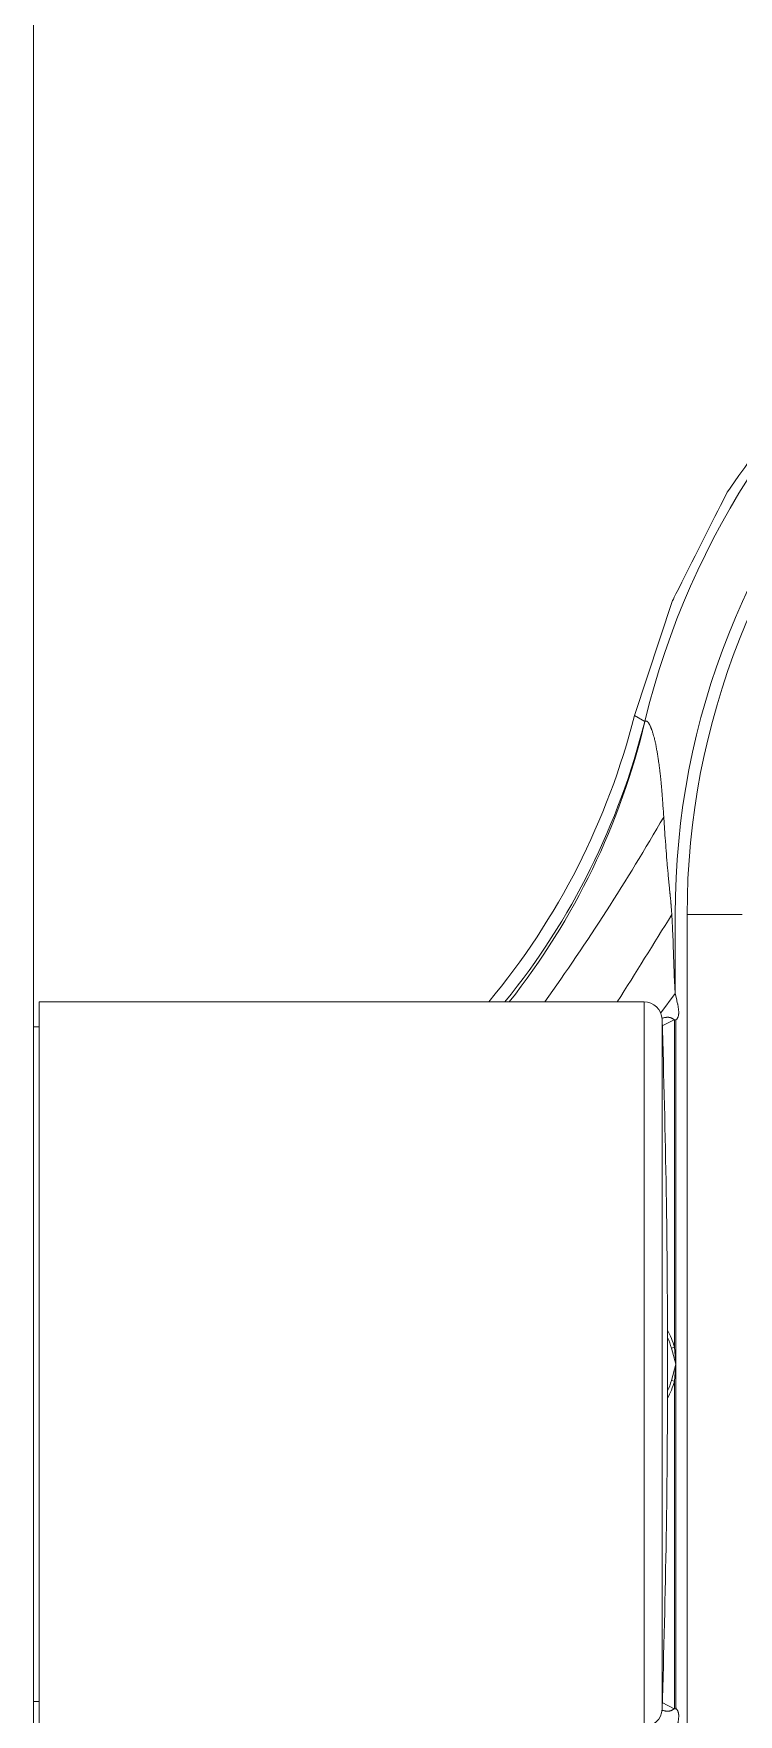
# Model space of a CAD drawing. Header units: millimetres. Extents: x 867 to 1330, y 209 to 507.
# Drawn here: x 1182.9607 to 1182.9999, y 451.8474 to 451.941 of the extents above; entities that cross this region are included whole.
import ezdxf

# ---------------------------------------------------------------- set-up
doc = ezdxf.new("R2010")
doc.units = ezdxf.units.MM
doc.header["$LTSCALE"] = 5
doc.layers.add('I-ARQ', color=8, linetype='Continuous', lineweight=0)

msp = doc.modelspace()

# ---------------------------------------------------------------- linework, layer by layer
at = {"layer": 'I-ARQ'}
for q in [(1182.960663, 451.417536), (1182.960663, 451.376931)]:
    msp.add_line((1182.960663, 452.085036), q, dxfattribs=at)
at = {"layer": 'I-ARQ', "lineweight": 5}
for points, knots in [([(1182.994147, 451.903065), (1182.994147, 451.903065), (1182.996276, 451.909474), (1182.996276, 451.909474), (1182.996276, 451.909474), (1182.996276, 451.909474), (1182.999321, 451.915504), (1182.999321, 451.915504), (1182.999321, 451.915504), (1182.999321, 451.915504), (1183.003215, 451.921026), (1183.003215, 451.921026), (1183.003215, 451.921026), (1183.003215, 451.921026), (1183.007877, 451.925921), (1183.007877, 451.925921), (1183.007877, 451.925921), (1183.007877, 451.925921), (1183.013205, 451.930088), (1183.013205, 451.930088), (1183.013205, 451.930088), (1183.013205, 451.930088), (1183.019088, 451.933433), (1183.019088, 451.933433), (1183.019088, 451.933433), (1183.019088, 451.933433), (1183.025397, 451.935887), (1183.025397, 451.935887), (1183.025397, 451.935887), (1183.025397, 451.935887), (1183.031997, 451.937397), (1183.031997, 451.937397), (1183.031997, 451.937397), (1183.031997, 451.937397), (1183.038748, 451.93793), (1183.038748, 451.93793)], [0, 0, 0, 0, 0.111111, 0.111111, 0.111111, 0.166667, 0.222222, 0.222222, 0.222222, 0.277778, 0.333333, 0.333333, 0.333333, 0.388889, 0.444444, 0.444444, 0.444444, 0.5, 0.555556, 0.555556, 0.555556, 0.611111, 0.666667, 0.666667, 0.666667, 0.722222, 0.777778, 0.777778, 0.777778, 0.833333, 0.888889, 0.888889, 0.888889, 0.944444, 1, 1, 1, 1]), ([(1182.994719, 451.902736), (1182.999834, 451.923667), (1183.018978, 451.938104), (1183.040507, 451.937268), (1183.040507, 451.937268), (1183.062038, 451.936431), (1183.080003, 451.920553), (1183.083479, 451.899288)], [0, 0, 0, 0, 0.5, 0.5, 0.5, 0.75, 1, 1, 1, 1]), ([(1182.996418, 451.891977), (1182.996418, 451.914028), (1183.013345, 451.932385), (1183.035324, 451.934169), (1183.035324, 451.934169), (1183.057302, 451.935953), (1183.076968, 451.920567), (1183.080524, 451.898805)], [0, 0, 0, 0, 0.5, 0.5, 0.5, 0.75, 1, 1, 1, 1]), ([(1182.997085, 451.891977), (1182.997085, 451.913581), (1183.013597, 451.9316), (1183.035118, 451.933482), (1183.035118, 451.933482), (1183.056637, 451.935365), (1183.076027, 451.920487), (1183.079779, 451.899212)], [0, 0, 0, 0, 0.5, 0.5, 0.5, 0.75, 1, 1, 1, 1]), ([(1182.994719, 451.902736), (1182.994719, 451.902736), (1182.99472, 451.902723), (1182.99472, 451.902723), (1182.99472, 451.902723), (1182.99472, 451.902723), (1182.994721, 451.90272), (1182.994721, 451.90272), (1182.994721, 451.90272), (1182.994721, 451.90272), (1182.994722, 451.902719), (1182.994722, 451.902719), (1182.994722, 451.902719), (1182.994722, 451.902719), (1182.994725, 451.902718), (1182.994725, 451.902718), (1182.994725, 451.902718), (1182.994725, 451.902718), (1182.994726, 451.902718), (1182.994726, 451.902718), (1182.994726, 451.902718), (1182.994726, 451.902718), (1182.994728, 451.902718), (1182.994728, 451.902718), (1182.994728, 451.902718), (1182.994728, 451.902718), (1182.994734, 451.902721), (1182.994734, 451.902721), (1182.994734, 451.902721), (1182.994734, 451.902721), (1182.994736, 451.902725), (1182.994736, 451.902725)], [0, 0, 0, 0, 0.125, 0.125, 0.125, 0.1875, 0.25, 0.25, 0.25, 0.3125, 0.375, 0.375, 0.375, 0.4375, 0.5, 0.5, 0.5, 0.5625, 0.625, 0.625, 0.625, 0.6875, 0.75, 0.75, 0.75, 0.8125, 0.875, 0.875, 0.875, 0.9375, 1, 1, 1, 1]), ([(1182.994736, 451.902725), (1182.994736, 451.902725), (1182.994751, 451.902739), (1182.994751, 451.902739), (1182.994751, 451.902739), (1182.994751, 451.902739), (1182.994768, 451.90275), (1182.994768, 451.90275), (1182.994768, 451.90275), (1182.994768, 451.90275), (1182.994786, 451.902756), (1182.994786, 451.902756), (1182.994786, 451.902756), (1182.994786, 451.902756), (1182.994804, 451.902757), (1182.994804, 451.902757), (1182.994804, 451.902757), (1182.994804, 451.902757), (1182.994824, 451.902752), (1182.994824, 451.902752), (1182.994824, 451.902752), (1182.994824, 451.902752), (1182.994843, 451.902743), (1182.994843, 451.902743), (1182.994843, 451.902743), (1182.994843, 451.902743), (1182.994865, 451.902729), (1182.994865, 451.902729), (1182.994865, 451.902729), (1182.994865, 451.902729), (1182.994884, 451.902712), (1182.994884, 451.902712), (1182.994884, 451.902712), (1182.994884, 451.902712), (1182.994906, 451.902688), (1182.994906, 451.902688), (1182.994906, 451.902688), (1182.994906, 451.902688), (1182.994927, 451.902661), (1182.994927, 451.902661), (1182.994927, 451.902661), (1182.994927, 451.902661), (1182.994949, 451.902628), (1182.994949, 451.902628), (1182.994949, 451.902628), (1182.994949, 451.902628), (1182.994971, 451.902593), (1182.994971, 451.902593), (1182.994971, 451.902593), (1182.994971, 451.902593), (1182.994994, 451.902551), (1182.994994, 451.902551), (1182.994994, 451.902551), (1182.994994, 451.902551), (1182.995015, 451.902509), (1182.995015, 451.902509), (1182.995015, 451.902509), (1182.995015, 451.902509), (1182.99506, 451.90241), (1182.99506, 451.90241), (1182.99506, 451.90241), (1182.99506, 451.90241), (1182.995104, 451.902297), (1182.995104, 451.902297), (1182.995104, 451.902297), (1182.995104, 451.902297), (1182.995148, 451.902171), (1182.995148, 451.902171), (1182.995148, 451.902171), (1182.995148, 451.902171), (1182.99519, 451.902037), (1182.99519, 451.902037), (1182.99519, 451.902037), (1182.99519, 451.902037), (1182.995231, 451.901892), (1182.995231, 451.901892), (1182.995231, 451.901892), (1182.995231, 451.901892), (1182.99527, 451.90174), (1182.99527, 451.90174), (1182.99527, 451.90174), (1182.99527, 451.90174), (1182.995307, 451.901579), (1182.995307, 451.901579), (1182.995307, 451.901579), (1182.995307, 451.901579), (1182.995342, 451.901414), (1182.995342, 451.901414), (1182.995342, 451.901414), (1182.995342, 451.901414), (1182.995377, 451.901242), (1182.995377, 451.901242), (1182.995377, 451.901242), (1182.995377, 451.901242), (1182.995409, 451.901066), (1182.995409, 451.901066), (1182.995409, 451.901066), (1182.995409, 451.901066), (1182.99544, 451.900886), (1182.99544, 451.900886), (1182.99544, 451.900886), (1182.99544, 451.900886), (1182.995469, 451.900702), (1182.995469, 451.900702), (1182.995469, 451.900702), (1182.995469, 451.900702), (1182.995496, 451.900515), (1182.995496, 451.900515), (1182.995496, 451.900515), (1182.995496, 451.900515), (1182.995547, 451.900133), (1182.995547, 451.900133), (1182.995547, 451.900133), (1182.995547, 451.900133), (1182.995592, 451.899739), (1182.995592, 451.899739), (1182.995592, 451.899739), (1182.995592, 451.899739), (1182.995633, 451.899337), (1182.995633, 451.899337), (1182.995633, 451.899337), (1182.995633, 451.899337), (1182.995671, 451.898925), (1182.995671, 451.898925), (1182.995671, 451.898925), (1182.995671, 451.898925), (1182.995705, 451.898505), (1182.995705, 451.898505), (1182.995705, 451.898505), (1182.995705, 451.898505), (1182.995752, 451.897856), (1182.995752, 451.897856), (1182.995752, 451.897856), (1182.995752, 451.897856), (1182.995781, 451.897409), (1182.995781, 451.897409)], [0, 0, 0, 0, 0.029412, 0.029412, 0.029412, 0.044118, 0.058824, 0.058824, 0.058824, 0.073529, 0.088235, 0.088235, 0.088235, 0.102941, 0.117647, 0.117647, 0.117647, 0.132353, 0.147059, 0.147059, 0.147059, 0.161765, 0.176471, 0.176471, 0.176471, 0.191176, 0.205882, 0.205882, 0.205882, 0.220588, 0.235294, 0.235294, 0.235294, 0.25, 0.264706, 0.264706, 0.264706, 0.279412, 0.294118, 0.294118, 0.294118, 0.308824, 0.323529, 0.323529, 0.323529, 0.338235, 0.352941, 0.352941, 0.352941, 0.367647, 0.382353, 0.382353, 0.382353, 0.397059, 0.411765, 0.411765, 0.411765, 0.426471, 0.441176, 0.441176, 0.441176, 0.455882, 0.470588, 0.470588, 0.470588, 0.485294, 0.5, 0.5, 0.5, 0.514706, 0.529412, 0.529412, 0.529412, 0.544118, 0.558824, 0.558824, 0.558824, 0.573529, 0.588235, 0.588235, 0.588235, 0.602941, 0.617647, 0.617647, 0.617647, 0.632353, 0.647059, 0.647059, 0.647059, 0.661765, 0.676471, 0.676471, 0.676471, 0.691176, 0.705882, 0.705882, 0.705882, 0.720588, 0.735294, 0.735294, 0.735294, 0.75, 0.764706, 0.764706, 0.764706, 0.779412, 0.794118, 0.794118, 0.794118, 0.808824, 0.823529, 0.823529, 0.823529, 0.838235, 0.852941, 0.852941, 0.852941, 0.867647, 0.882353, 0.882353, 0.882353, 0.897059, 0.911765, 0.911765, 0.911765, 0.926471, 0.941176, 0.941176, 0.941176, 0.955882, 0.970588, 0.970588, 0.970588, 0.985294, 1, 1, 1, 1]), ([(1182.995781, 451.897409), (1182.995781, 451.897409), (1182.995843, 451.896485), (1182.995843, 451.896485), (1182.995843, 451.896485), (1182.995843, 451.896485), (1182.995909, 451.89559), (1182.995909, 451.89559), (1182.995909, 451.89559), (1182.995909, 451.89559), (1182.995977, 451.894766), (1182.995977, 451.894766), (1182.995977, 451.894766), (1182.995977, 451.894766), (1182.996041, 451.894042), (1182.996041, 451.894042), (1182.996041, 451.894042), (1182.996041, 451.894042), (1182.99608, 451.893626), (1182.99608, 451.893626), (1182.99608, 451.893626), (1182.99608, 451.893626), (1182.996101, 451.893418), (1182.996101, 451.893418), (1182.996101, 451.893418), (1182.996101, 451.893418), (1182.996131, 451.893128), (1182.996131, 451.893128), (1182.996131, 451.893128), (1182.996131, 451.893128), (1182.996161, 451.892839), (1182.996161, 451.892839), (1182.996161, 451.892839), (1182.996161, 451.892839), (1182.996187, 451.892553), (1182.996187, 451.892553), (1182.996187, 451.892553), (1182.996187, 451.892553), (1182.99621, 451.892266), (1182.99621, 451.892266), (1182.99621, 451.892266), (1182.99621, 451.892266), (1182.99623, 451.891977), (1182.99623, 451.891977)], [0, 0, 0, 0, 0.090909, 0.090909, 0.090909, 0.136364, 0.181818, 0.181818, 0.181818, 0.227273, 0.272727, 0.272727, 0.272727, 0.318182, 0.363636, 0.363636, 0.363636, 0.409091, 0.454545, 0.454545, 0.454545, 0.5, 0.545455, 0.545455, 0.545455, 0.590909, 0.636364, 0.636364, 0.636364, 0.681818, 0.727273, 0.727273, 0.727273, 0.772727, 0.818182, 0.818182, 0.818182, 0.863636, 0.909091, 0.909091, 0.909091, 0.954545, 1, 1, 1, 1]), ([(1182.996418, 451.887586), (1182.996418, 451.887586), (1182.996398, 451.887909), (1182.996398, 451.887909), (1182.996398, 451.887909), (1182.996398, 451.887909), (1182.996382, 451.888232), (1182.996382, 451.888232), (1182.996382, 451.888232), (1182.996382, 451.888232), (1182.996372, 451.888444), (1182.996372, 451.888444), (1182.996372, 451.888444), (1182.996372, 451.888444), (1182.996356, 451.888871), (1182.996356, 451.888871), (1182.996356, 451.888871), (1182.996356, 451.888871), (1182.996334, 451.889507), (1182.996334, 451.889507), (1182.996334, 451.889507), (1182.996334, 451.889507), (1182.996314, 451.890139), (1182.996314, 451.890139), (1182.996314, 451.890139), (1182.996314, 451.890139), (1182.996292, 451.890764), (1182.996292, 451.890764), (1182.996292, 451.890764), (1182.996292, 451.890764), (1182.996264, 451.89138), (1182.996264, 451.89138), (1182.996264, 451.89138), (1182.996264, 451.89138), (1182.996248, 451.891679), (1182.996248, 451.891679), (1182.996248, 451.891679), (1182.996248, 451.891679), (1182.99623, 451.891977), (1182.99623, 451.891977)], [0, 0, 0, 0, 0.1, 0.1, 0.1, 0.15, 0.2, 0.2, 0.2, 0.25, 0.3, 0.3, 0.3, 0.35, 0.4, 0.4, 0.4, 0.45, 0.5, 0.5, 0.5, 0.55, 0.6, 0.6, 0.6, 0.65, 0.7, 0.7, 0.7, 0.75, 0.8, 0.8, 0.8, 0.85, 0.9, 0.9, 0.9, 0.95, 1, 1, 1, 1]), ([(1182.996418, 451.887586), (1182.996418, 451.887586), (1182.996504, 451.887223), (1182.996504, 451.887223), (1182.996504, 451.887223), (1182.996504, 451.887223), (1182.996551, 451.887015), (1182.996551, 451.887015), (1182.996551, 451.887015), (1182.996551, 451.887015), (1182.996578, 451.886887), (1182.996578, 451.886887), (1182.996578, 451.886887), (1182.996578, 451.886887), (1182.9966, 451.886754), (1182.9966, 451.886754), (1182.9966, 451.886754), (1182.9966, 451.886754), (1182.996611, 451.886663), (1182.996611, 451.886663), (1182.996611, 451.886663), (1182.996611, 451.886663), (1182.996618, 451.88657), (1182.996618, 451.88657), (1182.996618, 451.88657), (1182.996618, 451.88657), (1182.996618, 451.886524), (1182.996618, 451.886524), (1182.996618, 451.886524), (1182.996618, 451.886524), (1182.996617, 451.886478), (1182.996617, 451.886478), (1182.996617, 451.886478), (1182.996617, 451.886478), (1182.996613, 451.886431), (1182.996613, 451.886431), (1182.996613, 451.886431), (1182.996613, 451.886431), (1182.996607, 451.886385), (1182.996607, 451.886385), (1182.996607, 451.886385), (1182.996607, 451.886385), (1182.996598, 451.886341), (1182.996598, 451.886341), (1182.996598, 451.886341), (1182.996598, 451.886341), (1182.996585, 451.886296), (1182.996585, 451.886296), (1182.996585, 451.886296), (1182.996585, 451.886296), (1182.996569, 451.886255), (1182.996569, 451.886255), (1182.996569, 451.886255), (1182.996569, 451.886255), (1182.99655, 451.886216), (1182.99655, 451.886216), (1182.99655, 451.886216), (1182.99655, 451.886216), (1182.996528, 451.886181), (1182.996528, 451.886181), (1182.996528, 451.886181), (1182.996528, 451.886181), (1182.996502, 451.886149), (1182.996502, 451.886149), (1182.996502, 451.886149), (1182.996502, 451.886149), (1182.996486, 451.886134), (1182.996486, 451.886134), (1182.996486, 451.886134), (1182.996486, 451.886134), (1182.996471, 451.886117), (1182.996471, 451.886117)], [0, 0, 0, 0, 0.055556, 0.055556, 0.055556, 0.083333, 0.111111, 0.111111, 0.111111, 0.138889, 0.166667, 0.166667, 0.166667, 0.194444, 0.222222, 0.222222, 0.222222, 0.25, 0.277778, 0.277778, 0.277778, 0.305556, 0.333333, 0.333333, 0.333333, 0.361111, 0.388889, 0.388889, 0.388889, 0.416667, 0.444444, 0.444444, 0.444444, 0.472222, 0.5, 0.5, 0.5, 0.527778, 0.555556, 0.555556, 0.555556, 0.583333, 0.611111, 0.611111, 0.611111, 0.638889, 0.666667, 0.666667, 0.666667, 0.694444, 0.722222, 0.722222, 0.722222, 0.75, 0.777778, 0.777778, 0.777778, 0.805556, 0.833333, 0.833333, 0.833333, 0.861111, 0.888889, 0.888889, 0.888889, 0.916667, 0.944444, 0.944444, 0.944444, 0.972222, 1, 1, 1, 1]), ([(1182.995685, 451.886204), (1182.995685, 451.886204), (1182.995771, 451.886226), (1182.995771, 451.886226), (1182.995771, 451.886226), (1182.995771, 451.886226), (1182.995855, 451.886244), (1182.995855, 451.886244), (1182.995855, 451.886244), (1182.995855, 451.886244), (1182.995898, 451.88625), (1182.995898, 451.88625), (1182.995898, 451.88625), (1182.995898, 451.88625), (1182.995939, 451.886254), (1182.995939, 451.886254), (1182.995939, 451.886254), (1182.995939, 451.886254), (1182.995979, 451.886257), (1182.995979, 451.886257), (1182.995979, 451.886257), (1182.995979, 451.886257), (1182.996019, 451.886257), (1182.996019, 451.886257), (1182.996019, 451.886257), (1182.996019, 451.886257), (1182.996058, 451.886255), (1182.996058, 451.886255), (1182.996058, 451.886255), (1182.996058, 451.886255), (1182.996095, 451.886251), (1182.996095, 451.886251), (1182.996095, 451.886251), (1182.996095, 451.886251), (1182.996131, 451.886243), (1182.996131, 451.886243), (1182.996131, 451.886243), (1182.996131, 451.886243), (1182.996166, 451.886233), (1182.996166, 451.886233), (1182.996166, 451.886233), (1182.996166, 451.886233), (1182.9962, 451.886219), (1182.9962, 451.886219), (1182.9962, 451.886219), (1182.9962, 451.886219), (1182.996233, 451.886204), (1182.996233, 451.886204), (1182.996233, 451.886204), (1182.996233, 451.886204), (1182.996266, 451.886186), (1182.996266, 451.886186), (1182.996266, 451.886186), (1182.996266, 451.886186), (1182.996298, 451.886166), (1182.996298, 451.886166), (1182.996298, 451.886166), (1182.996298, 451.886166), (1182.996331, 451.886145), (1182.996331, 451.886145), (1182.996331, 451.886145), (1182.996331, 451.886145), (1182.996356, 451.886127), (1182.996356, 451.886127), (1182.996356, 451.886127), (1182.996356, 451.886127), (1182.996367, 451.886117), (1182.996367, 451.886117)], [0, 0, 0, 0, 0.058824, 0.058824, 0.058824, 0.088235, 0.117647, 0.117647, 0.117647, 0.147059, 0.176471, 0.176471, 0.176471, 0.205882, 0.235294, 0.235294, 0.235294, 0.264706, 0.294118, 0.294118, 0.294118, 0.323529, 0.352941, 0.352941, 0.352941, 0.382353, 0.411765, 0.411765, 0.411765, 0.441176, 0.470588, 0.470588, 0.470588, 0.5, 0.529412, 0.529412, 0.529412, 0.558824, 0.588235, 0.588235, 0.588235, 0.617647, 0.647059, 0.647059, 0.647059, 0.676471, 0.705882, 0.705882, 0.705882, 0.735294, 0.764706, 0.764706, 0.764706, 0.794118, 0.823529, 0.823529, 0.823529, 0.852941, 0.882353, 0.882353, 0.882353, 0.911765, 0.941176, 0.941176, 0.941176, 0.970588, 1, 1, 1, 1]), ([(1182.996367, 451.886117), (1182.996367, 451.886117), (1182.996375, 451.886079), (1182.996375, 451.886079), (1182.996375, 451.886079), (1182.996375, 451.886079), (1182.996377, 451.88606), (1182.996377, 451.88606), (1182.996377, 451.88606), (1182.996377, 451.88606), (1182.996377, 451.88601), (1182.996377, 451.88601), (1182.996377, 451.88601), (1182.996377, 451.88601), (1182.996377, 451.88591), (1182.996377, 451.88591), (1182.996377, 451.88591), (1182.996377, 451.88591), (1182.996377, 451.885708), (1182.996377, 451.885708), (1182.996377, 451.885708), (1182.996377, 451.885708), (1182.996377, 451.885298), (1182.996377, 451.885298), (1182.996377, 451.885298), (1182.996377, 451.885298), (1182.996377, 451.884459), (1182.996377, 451.884459), (1182.996377, 451.884459), (1182.996377, 451.884459), (1182.996377, 451.88097), (1182.996377, 451.88097), (1182.996377, 451.88097), (1182.996377, 451.88097), (1182.996377, 451.867875), (1182.996377, 451.867875)], [0, 0, 0, 0, 0.111111, 0.111111, 0.111111, 0.166667, 0.222222, 0.222222, 0.222222, 0.277778, 0.333333, 0.333333, 0.333333, 0.388889, 0.444444, 0.444444, 0.444444, 0.5, 0.555556, 0.555556, 0.555556, 0.611111, 0.666667, 0.666667, 0.666667, 0.722222, 0.777778, 0.777778, 0.777778, 0.833333, 0.888889, 0.888889, 0.888889, 0.944444, 1, 1, 1, 1]), ([(1182.996471, 451.886117), (1182.996471, 451.886117), (1182.996463, 451.886078), (1182.996463, 451.886078), (1182.996463, 451.886078), (1182.996463, 451.886078), (1182.996461, 451.886058), (1182.996461, 451.886058), (1182.996461, 451.886058), (1182.996461, 451.886058), (1182.996461, 451.886006), (1182.996461, 451.886006), (1182.996461, 451.886006), (1182.996461, 451.886006), (1182.996461, 451.8859), (1182.996461, 451.8859), (1182.996461, 451.8859), (1182.996461, 451.8859), (1182.996461, 451.885689), (1182.996461, 451.885689), (1182.996461, 451.885689), (1182.996461, 451.885689), (1182.996461, 451.885258), (1182.996461, 451.885258), (1182.996461, 451.885258), (1182.996461, 451.885258), (1182.996461, 451.884379), (1182.996461, 451.884379), (1182.996461, 451.884379), (1182.996461, 451.884379), (1182.996461, 451.880718), (1182.996461, 451.880718), (1182.996461, 451.880718), (1182.996461, 451.880718), (1182.996461, 451.866931), (1182.996461, 451.866931)], [0, 0, 0, 0, 0.111111, 0.111111, 0.111111, 0.166667, 0.222222, 0.222222, 0.222222, 0.277778, 0.333333, 0.333333, 0.333333, 0.388889, 0.444444, 0.444444, 0.444444, 0.5, 0.555556, 0.555556, 0.555556, 0.611111, 0.666667, 0.666667, 0.666667, 0.722222, 0.777778, 0.777778, 0.777778, 0.833333, 0.888889, 0.888889, 0.888889, 0.944444, 1, 1, 1, 1]), ([(1182.996461, 451.866931), (1182.996461, 451.866931), (1182.996461, 451.854605), (1182.996461, 451.854605), (1182.996461, 451.854605), (1182.996461, 451.854605), (1182.996461, 451.849923), (1182.996461, 451.849923), (1182.996461, 451.849923), (1182.996461, 451.849923), (1182.996461, 451.848817), (1182.996461, 451.848817), (1182.996461, 451.848817), (1182.996461, 451.848817), (1182.996461, 451.848278), (1182.996461, 451.848278), (1182.996461, 451.848278), (1182.996461, 451.848278), (1182.996461, 451.848013), (1182.996461, 451.848013), (1182.996461, 451.848013), (1182.996461, 451.848013), (1182.996461, 451.847882), (1182.996461, 451.847882), (1182.996461, 451.847882), (1182.996461, 451.847882), (1182.996461, 451.847817), (1182.996461, 451.847817), (1182.996461, 451.847817), (1182.996461, 451.847817), (1182.996463, 451.847793), (1182.996463, 451.847793), (1182.996463, 451.847793), (1182.996463, 451.847793), (1182.996471, 451.847745), (1182.996471, 451.847745)], [0, 0, 0, 0, 0.111111, 0.111111, 0.111111, 0.166667, 0.222222, 0.222222, 0.222222, 0.277778, 0.333333, 0.333333, 0.333333, 0.388889, 0.444444, 0.444444, 0.444444, 0.5, 0.555556, 0.555556, 0.555556, 0.611111, 0.666667, 0.666667, 0.666667, 0.722222, 0.777778, 0.777778, 0.777778, 0.833333, 0.888889, 0.888889, 0.888889, 0.944444, 1, 1, 1, 1]), ([(1182.996377, 451.865988), (1182.996377, 451.865988), (1182.996377, 451.854242), (1182.996377, 451.854242), (1182.996377, 451.854242), (1182.996377, 451.854242), (1182.996377, 451.849811), (1182.996377, 451.849811), (1182.996377, 451.849811), (1182.996377, 451.849811), (1182.996377, 451.848762), (1182.996377, 451.848762), (1182.996377, 451.848762), (1182.996377, 451.848762), (1182.996377, 451.848251), (1182.996377, 451.848251), (1182.996377, 451.848251), (1182.996377, 451.848251), (1182.996377, 451.848), (1182.996377, 451.848), (1182.996377, 451.848), (1182.996377, 451.848), (1182.996377, 451.847876), (1182.996377, 451.847876), (1182.996377, 451.847876), (1182.996377, 451.847876), (1182.996377, 451.847814), (1182.996377, 451.847814), (1182.996377, 451.847814), (1182.996377, 451.847814), (1182.996375, 451.847791), (1182.996375, 451.847791), (1182.996375, 451.847791), (1182.996375, 451.847791), (1182.996367, 451.847745), (1182.996367, 451.847745)], [0, 0, 0, 0, 0.111111, 0.111111, 0.111111, 0.166667, 0.222222, 0.222222, 0.222222, 0.277778, 0.333333, 0.333333, 0.333333, 0.388889, 0.444444, 0.444444, 0.444444, 0.5, 0.555556, 0.555556, 0.555556, 0.611111, 0.666667, 0.666667, 0.666667, 0.722222, 0.777778, 0.777778, 0.777778, 0.833333, 0.888889, 0.888889, 0.888889, 0.944444, 1, 1, 1, 1]), ([(1182.960663, 451.859456), (1182.960663, 451.859454), (1182.960663, 451.859455), (1182.960663, 451.859455), (1182.960663, 451.859455), (1182.960663, 451.859455), (1182.960663, 451.859455), (1182.960663, 451.859455), (1182.960663, 451.859455), (1182.960663, 451.859455), (1182.960663, 451.859455), (1182.960663, 451.859455), (1182.960663, 451.859455), (1182.960663, 451.859455), (1182.960663, 451.859455), (1182.960663, 451.859455), (1182.960663, 451.859455), (1182.960663, 451.859455), (1182.960663, 451.859455), (1182.960663, 451.859455), (1182.960663, 451.859455), (1182.960663, 451.859455), (1182.960663, 451.859455), (1182.960663, 451.859455), (1182.960663, 451.859455), (1182.960663, 451.859455), (1182.960663, 451.859456), (1182.960663, 451.859456), (1182.960663, 451.859456), (1182.960663, 451.859456), (1182.960663, 451.859456), (1182.960663, 451.859456), (1182.960663, 451.859456), (1182.960663, 451.859456), (1182.960663, 451.859456), (1182.960663, 451.859456)], [0, 0, 0, 0, 0.111111, 0.111111, 0.111111, 0.166667, 0.222222, 0.222222, 0.222222, 0.277778, 0.333333, 0.333333, 0.333333, 0.388889, 0.444444, 0.444444, 0.444444, 0.5, 0.555556, 0.555556, 0.555556, 0.611111, 0.666667, 0.666667, 0.666667, 0.722222, 0.777778, 0.777778, 0.777778, 0.833333, 0.888889, 0.888889, 0.888889, 0.944444, 1, 1, 1, 1]), ([(1182.996367, 451.847745), (1182.996367, 451.847745), (1182.996355, 451.847734), (1182.996355, 451.847734), (1182.996355, 451.847734), (1182.996355, 451.847734), (1182.996327, 451.847716), (1182.996327, 451.847716), (1182.996327, 451.847716), (1182.996327, 451.847716), (1182.99629, 451.847692), (1182.99629, 451.847692), (1182.99629, 451.847692), (1182.99629, 451.847692), (1182.996254, 451.847669), (1182.996254, 451.847669), (1182.996254, 451.847669), (1182.996254, 451.847669), (1182.996217, 451.84765), (1182.996217, 451.84765), (1182.996217, 451.84765), (1182.996217, 451.84765), (1182.996179, 451.847635), (1182.996179, 451.847635), (1182.996179, 451.847635), (1182.996179, 451.847635), (1182.99614, 451.847623), (1182.99614, 451.847623), (1182.99614, 451.847623), (1182.99614, 451.847623), (1182.9961, 451.847614), (1182.9961, 451.847614), (1182.9961, 451.847614), (1182.9961, 451.847614), (1182.996058, 451.847608), (1182.996058, 451.847608), (1182.996058, 451.847608), (1182.996058, 451.847608), (1182.996014, 451.847605), (1182.996014, 451.847605), (1182.996014, 451.847605), (1182.996014, 451.847605), (1182.995969, 451.847606), (1182.995969, 451.847606), (1182.995969, 451.847606), (1182.995969, 451.847606), (1182.995923, 451.847609), (1182.995923, 451.847609), (1182.995923, 451.847609), (1182.995923, 451.847609), (1182.995876, 451.847616), (1182.995876, 451.847616), (1182.995876, 451.847616), (1182.995876, 451.847616), (1182.99583, 451.847624), (1182.99583, 451.847624), (1182.99583, 451.847624), (1182.99583, 451.847624), (1182.995733, 451.847645), (1182.995733, 451.847645), (1182.995733, 451.847645), (1182.995733, 451.847645), (1182.995685, 451.847658), (1182.995685, 451.847658)], [0, 0, 0, 0, 0.0625, 0.0625, 0.0625, 0.09375, 0.125, 0.125, 0.125, 0.15625, 0.1875, 0.1875, 0.1875, 0.21875, 0.25, 0.25, 0.25, 0.28125, 0.3125, 0.3125, 0.3125, 0.34375, 0.375, 0.375, 0.375, 0.40625, 0.4375, 0.4375, 0.4375, 0.46875, 0.5, 0.5, 0.5, 0.53125, 0.5625, 0.5625, 0.5625, 0.59375, 0.625, 0.625, 0.625, 0.65625, 0.6875, 0.6875, 0.6875, 0.71875, 0.75, 0.75, 0.75, 0.78125, 0.8125, 0.8125, 0.8125, 0.84375, 0.875, 0.875, 0.875, 0.90625, 0.9375, 0.9375, 0.9375, 0.96875, 1, 1, 1, 1]), ([(1182.996471, 451.847745), (1182.996471, 451.847745), (1182.996497, 451.847717), (1182.996497, 451.847717), (1182.996497, 451.847717), (1182.996497, 451.847717), (1182.996523, 451.847687), (1182.996523, 451.847687), (1182.996523, 451.847687), (1182.996523, 451.847687), (1182.996545, 451.847655), (1182.996545, 451.847655), (1182.996545, 451.847655), (1182.996545, 451.847655), (1182.996563, 451.84762), (1182.996563, 451.84762), (1182.996563, 451.84762), (1182.996563, 451.84762), (1182.996579, 451.847583), (1182.996579, 451.847583), (1182.996579, 451.847583), (1182.996579, 451.847583), (1182.996592, 451.847544), (1182.996592, 451.847544), (1182.996592, 451.847544), (1182.996592, 451.847544), (1182.996602, 451.847502), (1182.996602, 451.847502), (1182.996602, 451.847502), (1182.996602, 451.847502), (1182.996609, 451.847461), (1182.996609, 451.847461), (1182.996609, 451.847461), (1182.996609, 451.847461), (1182.996614, 451.847419), (1182.996614, 451.847419), (1182.996614, 451.847419), (1182.996614, 451.847419), (1182.996618, 451.847376), (1182.996618, 451.847376), (1182.996618, 451.847376), (1182.996618, 451.847376), (1182.996618, 451.84729), (1182.996618, 451.84729), (1182.996618, 451.84729), (1182.996618, 451.84729), (1182.996611, 451.847204), (1182.996611, 451.847204), (1182.996611, 451.847204), (1182.996611, 451.847204), (1182.996601, 451.847121), (1182.996601, 451.847121), (1182.996601, 451.847121), (1182.996601, 451.847121), (1182.996589, 451.847038), (1182.996589, 451.847038), (1182.996589, 451.847038), (1182.996589, 451.847038), (1182.996573, 451.846958), (1182.996573, 451.846958), (1182.996573, 451.846958), (1182.996573, 451.846958), (1182.996541, 451.8468), (1182.996541, 451.8468), (1182.996541, 451.8468), (1182.996541, 451.8468), (1182.996489, 451.846572), (1182.996489, 451.846572), (1182.996489, 451.846572), (1182.996489, 451.846572), (1182.996418, 451.846276), (1182.996418, 451.846276)], [0, 0, 0, 0, 0.055556, 0.055556, 0.055556, 0.083333, 0.111111, 0.111111, 0.111111, 0.138889, 0.166667, 0.166667, 0.166667, 0.194444, 0.222222, 0.222222, 0.222222, 0.25, 0.277778, 0.277778, 0.277778, 0.305556, 0.333333, 0.333333, 0.333333, 0.361111, 0.388889, 0.388889, 0.388889, 0.416667, 0.444444, 0.444444, 0.444444, 0.472222, 0.5, 0.5, 0.5, 0.527778, 0.555556, 0.555556, 0.555556, 0.583333, 0.611111, 0.611111, 0.611111, 0.638889, 0.666667, 0.666667, 0.666667, 0.694444, 0.722222, 0.722222, 0.722222, 0.75, 0.777778, 0.777778, 0.777778, 0.805556, 0.833333, 0.833333, 0.833333, 0.861111, 0.888889, 0.888889, 0.888889, 0.916667, 0.944444, 0.944444, 0.944444, 0.972222, 1, 1, 1, 1])]:
    msp.add_open_spline(points, degree=3, knots=knots, dxfattribs=at)
for points in [[(1182.994148, 451.903065), (1182.992669, 451.89721), (1182.989897, 451.891762), (1182.986035, 451.887119)], [(1182.99472, 451.902736), (1182.993298, 451.897023), (1182.990639, 451.891693), (1182.986932, 451.887119)], [(1182.994736, 451.902725), (1182.993379, 451.897034), (1182.9908, 451.891709), (1182.987175, 451.887119)], [(1182.994719, 451.902736), (1182.994719, 451.902736), (1182.994148, 451.903065), (1182.994148, 451.903065)], [(1182.994716, 451.902728), (1182.994716, 451.902728), (1182.994739, 451.902728), (1182.994739, 451.902728)], [(1182.994728, 451.902716), (1182.994728, 451.902716), (1182.994728, 451.90274), (1182.994728, 451.90274)], [(1182.995781, 451.897409), (1182.993733, 451.893881), (1182.991524, 451.890446), (1182.989162, 451.887119)], [(1182.99623, 451.891977), (1182.995225, 451.890354), (1182.994213, 451.888735), (1182.993194, 451.887119)], [(1182.996418, 451.891977), (1182.996418, 451.891977), (1182.996418, 451.889474), (1182.996418, 451.889474)], [(1182.997085, 451.891977), (1182.997085, 451.891977), (1182.997085, 451.866931), (1182.997085, 451.866931)], [(1183.000144, 451.891977), (1183.000144, 451.891977), (1182.997085, 451.891977), (1182.997085, 451.891977)], [(1182.996418, 451.889474), (1182.996418, 451.889474), (1182.996418, 451.887586), (1182.996418, 451.887586)], [(1182.996418, 451.887586), (1182.996418, 451.887586), (1182.995612, 451.886502), (1182.995612, 451.886502)], [(1182.960975, 451.884648), (1182.960975, 451.884648), (1182.960975, 451.887119), (1182.960975, 451.887119)], [(1182.994687, 451.887119), (1182.994687, 451.887119), (1182.960975, 451.887119), (1182.960975, 451.887119)], [(1182.994687, 451.884648), (1182.994687, 451.884648), (1182.994687, 451.887119), (1182.994687, 451.887119)], [(1182.994687, 451.887119), (1182.995228, 451.887119), (1182.995671, 451.88669), (1182.995688, 451.886149)], [(1182.960663, 451.866931), (1182.960663, 451.866931), (1182.960663, 451.885716), (1182.960663, 451.885716)], [(1182.960663, 451.885716), (1182.960663, 451.885716), (1182.960975, 451.885716), (1182.960975, 451.885716)], [(1182.995688, 451.883797), (1182.995688, 451.883797), (1182.995688, 451.886149), (1182.995688, 451.886149)], [(1182.995688, 451.886149), (1182.995893, 451.879745), (1182.995996, 451.873339), (1182.995996, 451.866931)], [(1182.996367, 451.886117), (1182.996367, 451.886117), (1182.995701, 451.885774), (1182.995701, 451.885774)], [(1182.996471, 451.886117), (1182.996471, 451.886117), (1182.996367, 451.886117), (1182.996367, 451.886117)], [(1182.960975, 451.846743), (1182.960975, 451.846743), (1182.960975, 451.884648), (1182.960975, 451.884648)], [(1182.994687, 451.884648), (1182.994687, 451.884648), (1182.994687, 451.846743), (1182.994687, 451.846743)], [(1182.995688, 451.883797), (1182.995688, 451.883797), (1182.995688, 451.847714), (1182.995688, 451.847714)], [(1182.960663, 451.882672), (1182.960663, 451.882672), (1182.960663, 451.874408), (1182.960663, 451.874408)], [(1182.995992, 451.868837), (1182.996158, 451.868532), (1182.996287, 451.86821), (1182.996377, 451.867875)], [(1182.995993, 451.868419), (1182.996081, 451.868229), (1182.996154, 451.868032), (1182.99621, 451.86783)], [(1182.996377, 451.867875), (1182.996377, 451.867875), (1182.99621, 451.86783), (1182.99621, 451.86783)], [(1182.99621, 451.86783), (1182.99621, 451.86783), (1182.996461, 451.866931), (1182.996461, 451.866931)], [(1182.996377, 451.867875), (1182.996377, 451.867875), (1182.996461, 451.866931), (1182.996461, 451.866931)], [(1182.960663, 451.848147), (1182.960663, 451.848147), (1182.960663, 451.866931), (1182.960663, 451.866931)], [(1182.995996, 451.866931), (1182.995996, 451.860524), (1182.995893, 451.854117), (1182.995688, 451.847714)], [(1182.996461, 451.866931), (1182.996461, 451.866931), (1182.99621, 451.866033), (1182.99621, 451.866033)], [(1182.996461, 451.866931), (1182.996461, 451.866931), (1182.996377, 451.865988), (1182.996377, 451.865988)], [(1182.997085, 451.841885), (1182.997085, 451.841885), (1182.997085, 451.866931), (1182.997085, 451.866931)], [(1182.996377, 451.865988), (1182.996287, 451.865652), (1182.996157, 451.865328), (1182.995992, 451.865024)], [(1182.99621, 451.866033), (1182.996155, 451.865833), (1182.996082, 451.865638), (1182.995996, 451.86545)], [(1182.996377, 451.865988), (1182.996377, 451.865988), (1182.99621, 451.866033), (1182.99621, 451.866033)], [(1182.960663, 451.848147), (1182.960663, 451.848147), (1182.960975, 451.848147), (1182.960975, 451.848147)], [(1182.996367, 451.847745), (1182.996367, 451.847745), (1182.995701, 451.848089), (1182.995701, 451.848089)], [(1182.995688, 451.847714), (1182.995671, 451.847173), (1182.995228, 451.846743), (1182.994687, 451.846743)], [(1182.996471, 451.847745), (1182.996471, 451.847745), (1182.996367, 451.847745), (1182.996367, 451.847745)]]:
    msp.add_open_spline(points, degree=3, dxfattribs=at)

doc.saveas('drawing.dxf')
